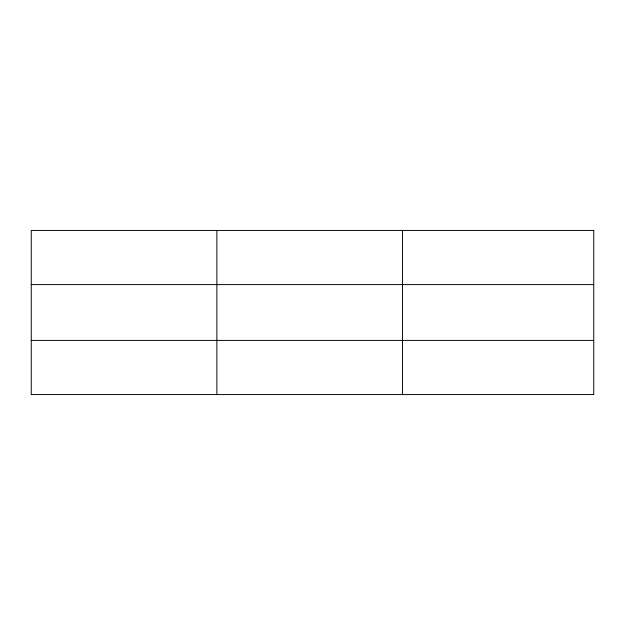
<?xml version="1.0" encoding="UTF-8"?>
<svg xmlns="http://www.w3.org/2000/svg" width="625" height="625" viewBox="0 0 625 625"><rect width="100%" height="100%" fill="white"/><g stroke="black" fill="none" stroke-linecap="round" stroke-linejoin="round"><path stroke-width="0.94" d="M216.875 230.43L216.875 394.57M402.5 230.43L402.5 394.57M31.25 284.594L593.75 284.594M31.25 340.406L593.75 340.406M593.75 230.43L593.75 394.57L31.25 394.57L31.25 230.43L593.75 230.43"/></g></svg>
